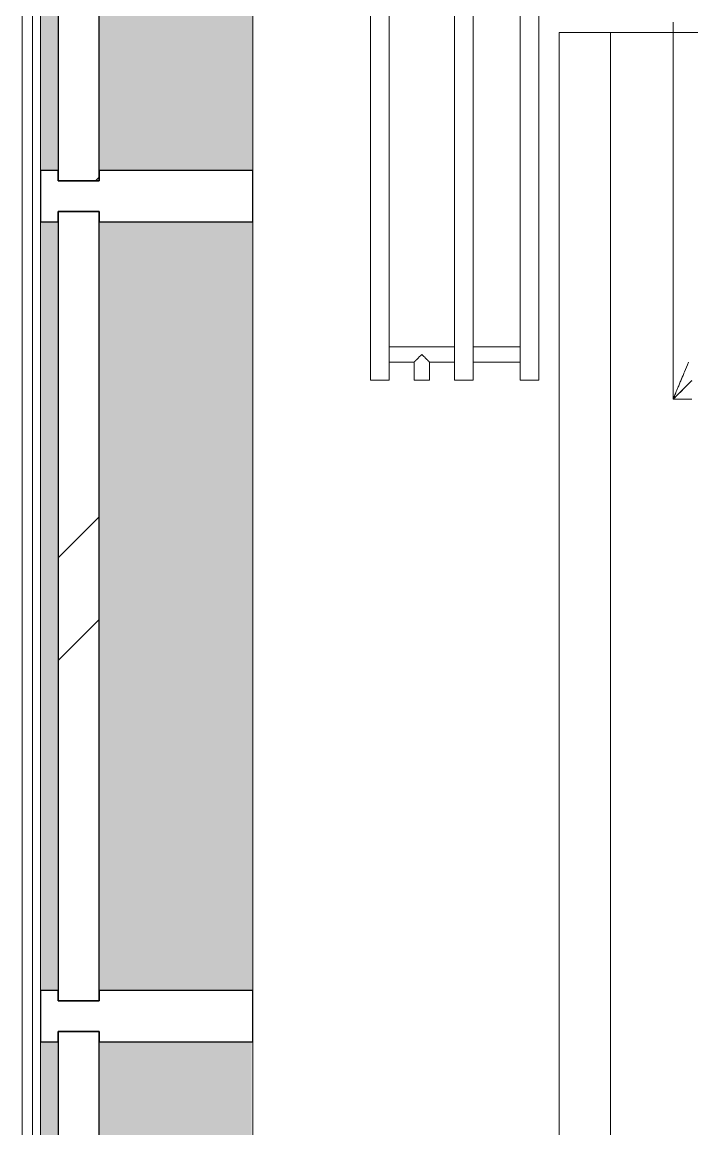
# Model space of a CAD drawing. Header units: millimetres. Extents: x 855 to 103073, y -1987 to 27400.
# Drawn here: x 26633 to 27287, y 22240 to 23320 of the extents above; entities that cross this region are included whole.
import ezdxf

# ---------------------------------------------------------------- set-up
doc = ezdxf.new("R2010")
doc.units = ezdxf.units.MM
for name, color, linetype, lineweight in [('A-GLAZ-CURT', 7, 'Continuous', 9), ('A-GLAZ-CURT-1', 7, 'Continuous', 25), ('A-GLAZ-CWMG', 7, 'Continuous', 9), ('A-GLAZ-CWMG-2', 7, 'Continuous', 25), ('M-EQPM', 7, 'Continuous', 9)]:
    doc.layers.add(name, color=color, linetype=linetype, lineweight=lineweight)
doc.layers.add('I-FURN-13', color=7, linetype='Continuous', lineweight=9, true_color=0xf0f0f0)

# ---------------------------------------------------------------- blocks, each defined once
blk = doc.blocks.new('Системная панель - Стекло - 40мм-23998914-План разверток пом_ 1_02_ Этаж 1')
at = {"layer": 'A-GLAZ-CURT'}
h = blk.add_hatch(dxfattribs=at)
h.set_pattern_fill('FP_7', color=256, style=0, pattern_type=2)
h.set_pattern_definition([(135, (23450.12, -3971.1), (-282.843, -282.843), [200, -600]), (135, (23550.12, -4171.1), (-282.843, -282.843), [600, -200]), (135, (23650.12, -3771.1), (-282.843, -282.843), [200, -600])])
h.paths.add_polyline_path([(385, 0), (385, 40), (-385, 40), (-385, 0), (-119.9, 0)])
at = {"layer": 'A-GLAZ-CURT-1'}
for p, q in [((385, 40), (-385, 40)), ((-385, 40), (-385, 0)), ((385, 0), (385, 40)), ((-385, 0), (385, 0))]:
    blk.add_line(p, q, dxfattribs=at)
blk = doc.blocks.new('Прямоугольный импост - Импост структурный с накладкой - 190мм-23186010-План разверток пом_ 1_02_ Этаж 1')
at = {"layer": 'A-GLAZ-CWMG'}
for points in [[(3854.1, 23175.1), (3871.1, 23175.1), (3871.1, 23925.1), (3854.1, 23925.1), (3854.1, 23670.1)], [(4061.1, 23175.1), (4061.1, 23925.1), (3911.1, 23925.1), (3911.1, 23175.1)]]:
    blk.add_hatch(color=256, dxfattribs=at).paths.add_polyline_path(points)
for p, q in [((3854.1, 23175.1), (3854.1, 23925.1)), ((4061.1, 23175.1), (4061.1, 23925.1))]:
    blk.add_line(p, q, dxfattribs=at)
blk = doc.blocks.new('Системная панель - Стекло - 40мм-V4-План разверток пом_ 1_02_ Этаж 1')
at = {"layer": 'A-GLAZ-CURT'}
h = blk.add_hatch(dxfattribs=at)
h.set_pattern_fill('FP_10', color=256, style=0, pattern_type=2)
h.set_pattern_definition([(135, (22650.12, -3971.1), (-282.843, -282.843), [200, -600]), (135, (22750.12, -4171.1), (-282.843, -282.843), [600, -200]), (135, (22850.12, -3771.1), (-282.843, -282.843), [200, -600])])
h.paths.add_polyline_path([(385, 0), (385, 40), (-385, 40), (-385, 0), (311.6, 0)])
at = {"layer": 'A-GLAZ-CURT-1'}
for p, q in [((385, 40), (-385, 40)), ((-385, 40), (-385, 0)), ((385, 0), (385, 40)), ((-385, 0), (385, 0))]:
    blk.add_line(p, q, dxfattribs=at)
blk = doc.blocks.new('Прямоугольный импост - Импост структурный с накладкой - 190мм-22862219-План разверток пом_ 1_02_ Этаж 1')
at = {"layer": 'A-GLAZ-CWMG-2'}
for p, q in [((-25, 0), (-25, 17)), ((-25, 17), (25, 17)), ((25, 17), (25, 0)), ((-15, 0), (-25, 0)), ((-15, -40), (-15, 0)), ((25, 0), (15, 0)), ((15, 0), (15, -40)), ((-25, -190), (-25, -40)), ((-25, -40), (-15, -40)), ((15, -40), (25, -40)), ((25, -40), (25, -190)), ((25, -190), (-25, -190))]:
    blk.add_line(p, q, dxfattribs=at)
blk = doc.blocks.new('Системная панель - Стекло - 40мм-V23-План разверток пом_ 1_02_ Этаж 1')
at = {"layer": 'A-GLAZ-CURT'}
h = blk.add_hatch(dxfattribs=at)
h.set_pattern_fill('FP_37', color=256, style=0, pattern_type=2)
h.set_pattern_definition([(135, (21850.12, -3971.1), (-282.843, -282.843), [200, -600]), (135, (21950.12, -4171.1), (-282.843, -282.843), [600, -200]), (135, (22050.12, -3771.1), (-282.843, -282.843), [200, -600])])
h.paths.add_polyline_path([(385, 0), (385, 40), (-385, 40), (-385, 0)])
at = {"layer": 'A-GLAZ-CURT-1'}
for p, q in [((385, 40), (-385, 40)), ((-385, 40), (-385, 0)), ((385, 0), (385, 40)), ((-385, 0), (385, 0))]:
    blk.add_line(p, q, dxfattribs=at)
blk = doc.blocks.new('Прямоугольный импост - Импост структурный с накладкой - 190мм-V24-План разверток пом_ 1_02_ Этаж 1')
at = {"layer": 'A-GLAZ-CWMG'}
for points in [[(3854.1, 21575.1), (3871.1, 21575.1), (3871.1, 22325.1), (3854.1, 22325.1)], [(4061.1, 21575.1), (4060, 22325.1), (3911.1, 22325.1), (3911.1, 21575.1), (4060, 21575.1)]]:
    blk.add_hatch(color=256, dxfattribs=at).paths.add_polyline_path(points)
for p, q in [((3854.1, 21575.1), (3854.1, 22325.1)), ((4061.1, 22220), (4061.1, 22325.1)), ((4061.1, 21600), (4061.1, 22200)), ((4061.1, 21575.1), (4061.1, 21580))]:
    blk.add_line(p, q, dxfattribs=at)
blk = doc.blocks.new('Прямоугольный импост - Импост структурный с накладкой - 170мм-23186685-План разверток пом_ 1_02_ Этаж 1')
at = {"layer": 'A-GLAZ-CWMG'}
for p, q in [((3836.1, 20728.2), (3836.1, 27150.1)), ((3846.1, 20728.2), (3846.1, 27150.1))]:
    blk.add_line(p, q, dxfattribs=at)
blk = doc.blocks.new('Диван базовый _4 подушки_ - 1_56-26565671-План разверток пом_ 1_02_ Этаж 1')
at = {"layer": 'I-FURN-13'}
for p, q in [((-495, 400), (-853, 400)), ((-853, 400), (-834.7, 381.7)), ((-834.7, 381.7), (-853, 400)), ((-853, 400), (-853, 381.7)), ((-853, 381.7), (-853, 400)), ((-853, 400), (-834.7, 381.7)), ((-495, 400), (-853, 400)), ((-853, 400), (-853, 381.7)), ((-485, 400), (-495, 400)), ((-485, 400), (-495, 400))]:
    blk.add_line(p, q, dxfattribs=at)
for points in [[(-853, 400), (-853, 400), (-852.8, 399.9), (-852.2, 399.7), (-851.8, 399.5)], [(-853, 400), (-853, 400), (-852.7, 399.7), (-852, 399)], [(-853, 400), (-853, 400), (-852.7, 399.7), (-852, 399)], [(-834.9, 392.5), (-832.6, 391.6), (-830.2, 390.6), (-827.8, 389.5)]]:
    blk.add_open_spline(points, degree=3, dxfattribs=at)
for points, knots in [([(-853, 400), (-853, 400), (-852.8, 399.9), (-851.9, 399.5), (-850.6, 399), (-849.3, 398.5), (-847.8, 397.8), (-846, 397.1), (-844, 396.3), (-841.9, 395.4), (-838.9, 394.2), (-834.1, 392.2), (-830.2, 390.6), (-827.8, 389.5)], [0, 0, 0, 0, 0.0833333, 0.1666667, 0.25, 0.2916667, 0.3333333, 0.4166667, 0.4583333, 0.5, 0.5833333, 0.6666667, 0.8040384, 0.8040384, 0.8040384, 0.8040384]), ([(-852, 399), (-851.6, 398.6), (-850.8, 397.8), (-849.1, 396.1), (-847.2, 394.2), (-845.6, 392.6), (-843.8, 390.8), (-841.3, 388.3), (-839.1, 386.1), (-838, 385)], [0.1666667, 0.1666667, 0.1666667, 0.1666667, 0.25, 0.3333333, 0.4166667, 0.4583333, 0.5, 0.5833333, 0.6666667, 0.6666667, 0.6666667, 0.6666667]), ([(-852, 399), (-851.6, 398.6), (-850.8, 397.8), (-849.1, 396.1), (-847.2, 394.2), (-845.6, 392.6), (-843.8, 390.8), (-841.3, 388.3), (-839.1, 386.1), (-838, 385)], [0.1666667, 0.1666667, 0.1666667, 0.1666667, 0.25, 0.3333333, 0.4166667, 0.4583333, 0.5, 0.5833333, 0.6666667, 0.6666667, 0.6666667, 0.6666667]), ([(-851.8, 399.5), (-851.4, 399.3), (-850.6, 399), (-849.3, 398.5), (-848.5, 398.2), (-848.1, 398)], [0.1666667, 0.1666667, 0.1666667, 0.1666667, 0.25, 0.2916667, 0.3333333, 0.3333333, 0.3333333, 0.3333333]), ([(-848.1, 398), (-847.4, 397.7), (-846, 397.1), (-844, 396.3), (-841.9, 395.4), (-838.9, 394.2), (-836.3, 393.1), (-834.9, 392.5)], [0.3333333, 0.3333333, 0.3333333, 0.3333333, 0.4166667, 0.4583333, 0.5, 0.5833333, 0.6666667, 0.6666667, 0.6666667, 0.6666667]), ([(-827.5, 389.4), (-827.1, 389.3), (-823.6, 387.8), (-820, 386.3), (-816.8, 385)], [0.8086835, 0.8086835, 0.8086835, 0.8086835, 0.8333333, 1, 1, 1, 1]), ([(-827.5, 389.4), (-827.1, 389.3), (-823.6, 387.8), (-820, 386.4), (-816.8, 385)], [0.8086835, 0.8086835, 0.8086835, 0.8086835, 0.8333333, 1, 1, 1, 1]), ([(-837.2, 384.2), (-836.9, 383.9), (-836.1, 383.1), (-835.3, 382.3), (-834.8, 381.8)], [0.68643398, 0.68643398, 0.68643398, 0.68643398, 0.70833333, 0.74202881, 0.74202881, 0.74202881, 0.74202881]), ([(-837.2, 384.2), (-836.9, 383.9), (-836.1, 383.1), (-835.3, 382.3), (-834.8, 381.8)], [0.68643398, 0.68643398, 0.68643398, 0.68643398, 0.70833333, 0.74202881, 0.74202881, 0.74202881, 0.74202881])]:
    blk.add_open_spline(points, degree=3, knots=knots, dxfattribs=at)
blk = doc.blocks.new('radiator_prado_classic_z_tip_30_po exemplyaru - Classic Z Тип 30-500-30677909-План разверток пом_ 1_02_ Этаж 1')
at = {"layer": 'M-EQPM'}
for p, q in [((1500, 228), (0, 228)), ((1500, 210), (1500, 228)), ((0, 210), (1500, 210)), ((1467.5, 210), (1467.5, 164)), ((1482.5, 164), (1482.5, 210)), ((1500, 164), (0, 164)), ((1500, 146), (1500, 164)), ((0, 146), (1500, 146)), ((1467.5, 146), (1467.5, 82)), ((1482.5, 121.5), (1482.5, 146)), ((1500, 121.5), (1482.5, 121.5)), ((1500, 121.5), (1482.5, 121.5)), ((1500, 121.5), (1500, 106.5)), ((1500, 121.2), (1500, 121.5)), ((1500, 121.5), (1500, 121.2)), ((1500, 121.2), (1500, 121.5)), ((1482.5, 82), (1482.5, 106.5)), ((1482.5, 106.5), (1500, 106.5)), ((1482.5, 106.5), (1500, 106.5)), ((1500, 106.5), (1500, 106.8)), ((1500, 106.8), (1500, 106.5)), ((1500, 106.5), (1500, 106.8)), ((1500, 82), (0, 82)), ((1500, 64), (1500, 82)), ((1500, 64), (0, 64))]:
    blk.add_line(p, q, dxfattribs=at)
for points, knots in [([(1475, 114), (1475.5, 114.5), (1476.4, 115.4), (1477.6, 116.6), (1478.4, 117.4), (1478.9, 117.9), (1479.2, 118.2), (1479.5, 118.5), (1479.8, 118.8), (1480.1, 119.2), (1480.4, 119.4), (1480.7, 119.7), (1481, 120), (1481.3, 120.3), (1481.5, 120.5), (1481.7, 120.7), (1481.9, 120.9), (1482.1, 121.1), (1482.2, 121.2), (1482.3, 121.3), (1482.5, 121.5), (1482.5, 121.5), (1482.5, 121.5)], [0, 0, 0, 0, 0.142857, 0.285714, 0.357143, 0.392857, 0.428571, 0.464286, 0.5, 0.535714, 0.571429, 0.607143, 0.642857, 0.678571, 0.714286, 0.75, 0.785714, 0.821429, 0.857143, 0.892857, 0.928571, 1, 1, 1, 1]), ([(1482.5, 106.5), (1482.5, 106.5), (1482.5, 106.5), (1482.3, 106.7), (1482.2, 106.8), (1482.1, 106.9), (1481.9, 107.1), (1481.7, 107.3), (1481.5, 107.5), (1481.3, 107.7), (1481, 108), (1480.7, 108.3), (1480.4, 108.6), (1480.1, 108.8), (1479.7, 109.3), (1479.3, 109.7), (1478.9, 110.1), (1478.4, 110.6), (1477.6, 111.4), (1476.4, 112.6), (1475.5, 113.5), (1475, 114)], [0, 0, 0, 0, 0.071429, 0.107143, 0.142857, 0.178571, 0.214286, 0.25, 0.285714, 0.321429, 0.357143, 0.392857, 0.428571, 0.464286, 0.5, 0.571429, 0.607143, 0.642857, 0.714286, 0.857143, 1, 1, 1, 1])]:
    blk.add_open_spline(points, degree=3, knots=knots, dxfattribs=at)
blk = doc.blocks.new('1_56 Диван в зоне ожидания1 - 1_56 Диван в зоне ожидания-31224257-План разверток пом_ 1_02_ Этаж 1')
at = {"layer": 'I-FURN-13'}
for p, q in [((-17575.9, 19385.1), (-16485.9, 19385.1)), ((-16485.9, 19385.1), (-17575.9, 19385.1)), ((-16485.9, 19382.2), (-16485.9, 19385.1)), ((-16485.9, 19385.1), (-16485.9, 19335.1)), ((-16485.9, 19376.5), (-16485.9, 19381.4)), ((-16485.9, 19368.4), (-16485.9, 19375.4)), ((-16485.9, 19358.4), (-16485.9, 19367.3)), ((-16485.9, 19347), (-16485.9, 19357.5)), ((-16485.9, 19335.1), (-16485.9, 19346.6)), ((-16485.9, 19335.1), (-17575.9, 19335.1)), ((-16485.9, 19335.1), (-17575.9, 19335.1)), ((-16485.9, 19274), (-16485.9, 19335.1)), ((-16485.9, 19335.1), (-16485.9, 19263.4)), ((-16485.9, 19270.4), (-16485.9, 19272)), ((-16485.9, 19266.9), (-16485.9, 19269.6)), ((-16485.9, 19263.4), (-16485.9, 19265.2)), ((-16485.9, 19263.4), (-16485.9, 19234.1)), ((-16485.9, 19259.8), (-16485.9, 19262.9)), ((-16485.9, 19255.7), (-16485.9, 19259))]:
    blk.add_line(p, q, dxfattribs=at)

msp = doc.modelspace()

# ---------------------------------------------------------------- block references
at = {"layer": 'A-GLAZ-CURT', "rotation": 269.9999999999999}
for name, p in [('Системная панель - Стекло - 40мм-23998914-План разверток пом_ 1_02_ Этаж 1', (26668.5, 23550.1)), ('Системная панель - Стекло - 40мм-V4-План разверток пом_ 1_02_ Этаж 1', (26668.5, 22750.1)), ('Системная панель - Стекло - 40мм-V23-План разверток пом_ 1_02_ Этаж 1', (26668.5, 21950.1))]:
    msp.add_blockref(name, p, dxfattribs=at)
at = {"layer": 'A-GLAZ-CWMG'}
for name, p in [('Прямоугольный импост - Импост структурный с накладкой - 170мм-23186685-План разверток пом_ 1_02_ Этаж 1', (22797.4, 0)), ('Прямоугольный импост - Импост структурный с накладкой - 190мм-23186010-План разверток пом_ 1_02_ Этаж 1', (22797.4, 0)), ('Прямоугольный импост - Импост структурный с накладкой - 190мм-23186010-План разверток пом_ 1_02_ Этаж 1', (22797.4, -800)), ('Прямоугольный импост - Импост структурный с накладкой - 190мм-V24-План разверток пом_ 1_02_ Этаж 1', (22797.4, 0))]:
    msp.add_blockref(name, p, dxfattribs=at)
at = {"layer": 'A-GLAZ-CWMG', "extrusion": (0, 0, -1), "rotation": 270.0000000000001}
for p in [(-26668.5, 23150.1), (-26668.5, 22350.1)]:
    msp.add_blockref('Прямоугольный импост - Импост структурный с накладкой - 190мм-22862219-План разверток пом_ 1_02_ Этаж 1', p, dxfattribs=at)
at = {"layer": 'I-FURN-13'}
for name, p, rotation in [('1_56 Диван в зоне ожидания1 - 1_56 Диван в зоне ожидания-31224257-План разверток пом_ 1_02_ Этаж 1', (46542.5, 39795.9), 89.99999999999987), ('Диван базовый _4 подушки_ - 1_56-26565671-План разверток пом_ 1_02_ Этаж 1', (27668.5, 23805), 89.99999999999997)]:
    msp.add_blockref(name, p, dxfattribs=dict(at, rotation=rotation))
at = {"layer": 'M-EQPM', "rotation": 269.9999999999997}
msp.add_blockref('radiator_prado_classic_z_tip_30_po exemplyaru - Classic Z Тип 30-500-30677909-План разверток пом_ 1_02_ Этаж 1', (26909.4, 24470.8), dxfattribs=at)

doc.saveas('drawing.dxf')
